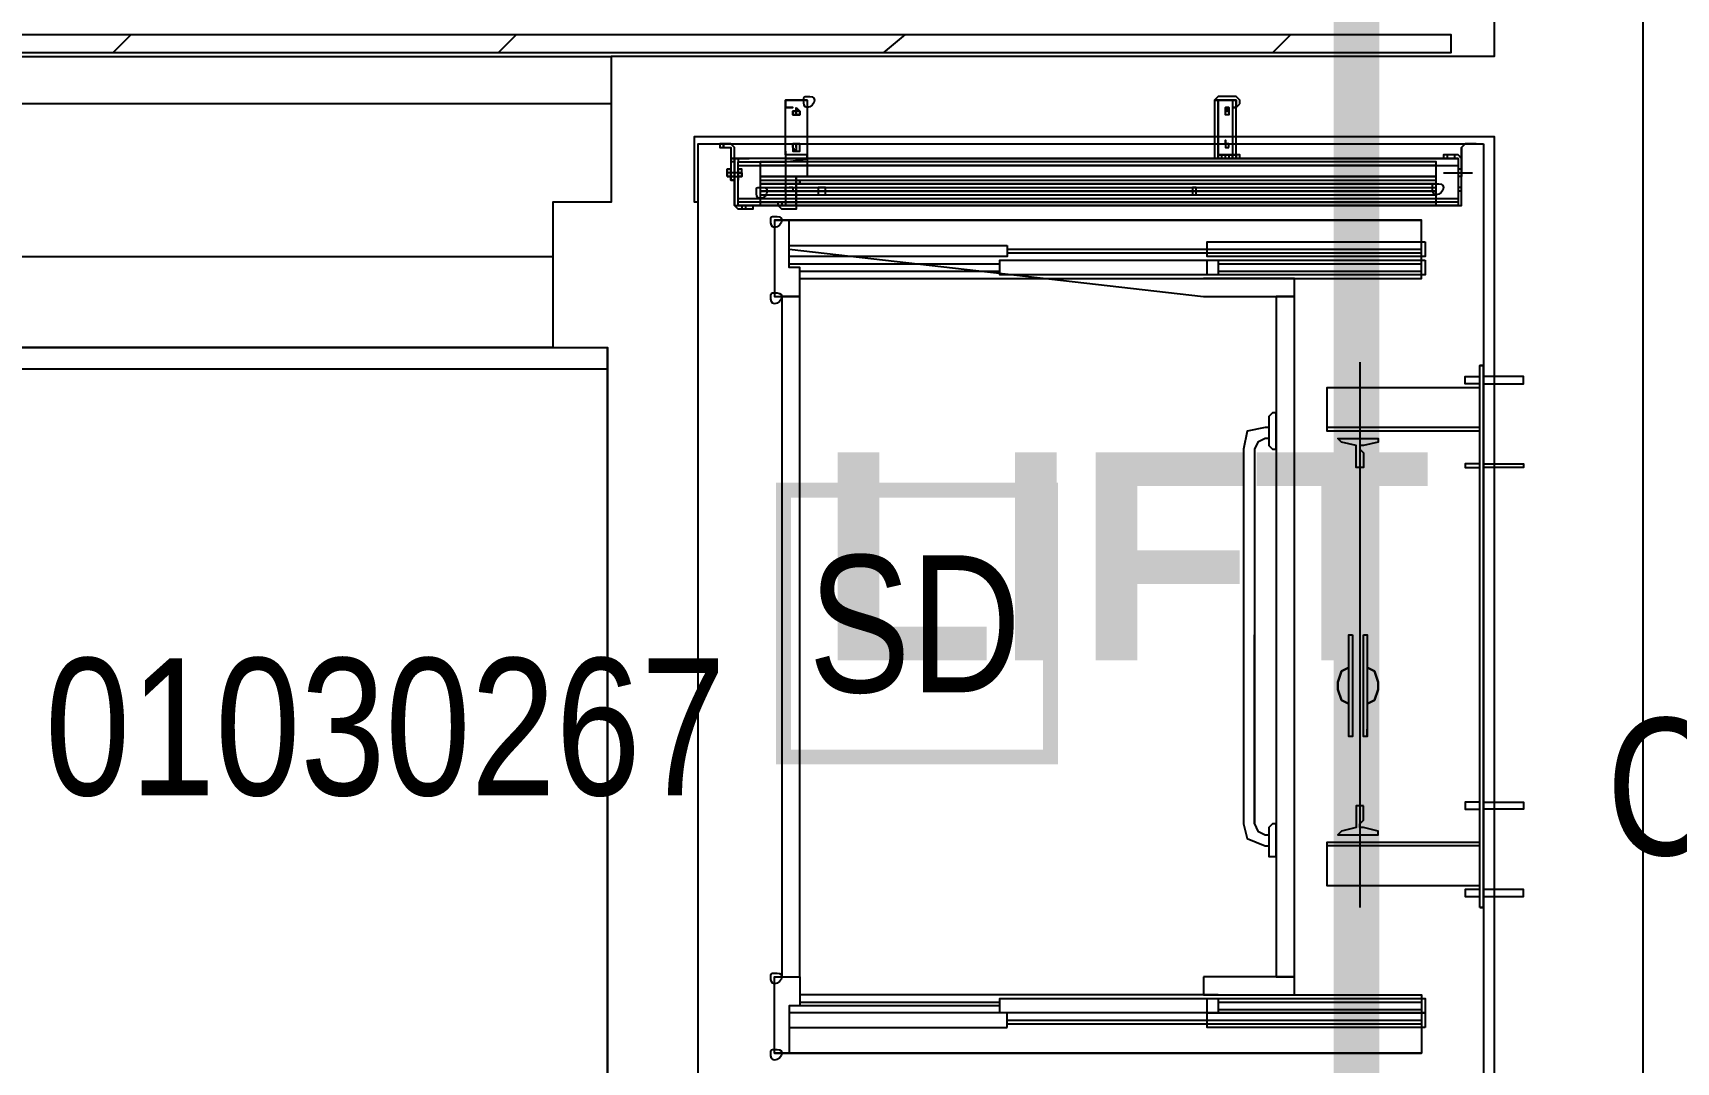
# Model space of a CAD drawing. Header units: inches. Extents: x 8199 to 15931, y 7617 to 15423.
# Drawn here: x 9783.5 to 9927.5, y 9041.7 to 9131.8 of the extents above; entities that cross this region are included whole.
import ezdxf
from ezdxf.enums import TextEntityAlignment as Align

# ---------------------------------------------------------------- set-up
doc = ezdxf.new("R2010")
doc.units = ezdxf.units.IN
doc.header["$LTSCALE"] = 0.25
doc.header["$MEASUREMENT"] = 0
for name, color, linetype in [('BACKGROUND', 8, 'Continuous'), ('SMOKE DETECTOR', 1, 'Continuous'), ('SPEAKER STROBE', 1, 'Continuous')]:
    doc.layers.add(name, color=color, linetype=linetype)
doc.styles.add('Arial', font='arial.ttf', dxfattribs={"width": 0.8})
doc.styles.add('PDF Arial Bold', font='arialbd.ttf')

# ---------------------------------------------------------------- blocks, each defined once
blk = doc.blocks.new('GC-S7VM')
at = {"layer": 'SPEAKER STROBE', "const_width": 1.46}
blk.add_lwpolyline([(13.83, 0.21), (7.08, 11.9), (-6.42, 11.9), (-13.17, 0.21), (-6.42, -11.49), (7.08, -11.49)], close=True, dxfattribs=at)
at = {"layer": 'SPEAKER STROBE', "style": 'Arial', "width": 0.8}
blk.add_text('SV', height=12, dxfattribs=at).set_placement((0, 0), align=Align.MIDDLE)
for tag, p in [('C', (-12.95, 11.52)), ('CANDELA', (-12.62, -8.82)), ('1/2W', (-12.62, -29.16))]:
    blk.add_attdef(tag, text='', height=12, dxfattribs=at).set_placement(p, align=Align.MIDDLE_RIGHT)
for tag, p in [('Speaker_Circuit', (16.8, 11.52)), ('Visual_Circuit', (16.8, -8.82))]:
    blk.add_attdef(tag, text='', height=12, dxfattribs=at).set_placement(p, align=Align.MIDDLE_LEFT)
blk = doc.blocks.new('SIGA-PD')
at = {"layer": 'SMOKE DETECTOR', "const_width": 1.3}
blk.add_lwpolyline([(-11.5, -11.68), (-11.5, 11.7), (11.89, 11.7), (11.89, -11.68)], close=True, dxfattribs=at)
at = {"layer": 'SMOKE DETECTOR', "style": 'Arial', "width": 0.8}
blk.add_text('SD', height=12, dxfattribs=at).set_placement((0, 0), align=Align.MIDDLE)
for tag, p in [('ADDRESS', (20.64, 8.96)), ('ZONE', (20.64, -8.58))]:
    blk.add_attdef(tag, text='', height=12, dxfattribs=at).set_placement(p, align=Align.MIDDLE_LEFT)
blk.add_attdef('SUBSCRIPT', text='', height=12, dxfattribs=at).set_placement((-16.56, -9.02), align=Align.MIDDLE_RIGHT)

msp = doc.modelspace()

# ---------------------------------------------------------------- linework, layer by layer
at = {"lineweight": 0, "const_width": 4}
msp.add_lwpolyline([(9899.51, 9138.15), (9899.51, 8985.43)], dxfattribs=at)
at = {"layer": 'BACKGROUND'}
for points in [[(9911.59, 9146.63), (9911.59, 9129.74), (9841.5, 9129.74), (9834.18, 9129.74), (9834.18, 9117), (9829.08, 9117), (9829.08, 9104.26), (9833.86, 9104.26), (9833.86, 8993.39), (9833.86, 9104.26)], [(9900.76, 8976.51), (9900.76, 8993.39), (9891.84, 8993.39), (9891.84, 8976.51), (9845.96, 8976.51), (9845.96, 8993.39), (9841.82, 8993.39), (9841.82, 9104.26), (9841.82, 9117), (9841.5, 9117), (9841.5, 9122.74), (9911.59, 9122.74), (9911.59, 9033.53), (9924.65, 9033.53), (9924.65, 9146.63)], [(9662.78, 9131.66), (9675.52, 9131.66), (9675.52, 9130.06), (9675.52, 9131.66), (9907.77, 9131.66), (9907.77, 9130.06), (9675.52, 9130.06), (9675.52, 9117), (9675.52, 9104.26), (9638.25, 9104.26)], [(9790.53, 9130.06), (9792.12, 9131.66)], [(9824.3, 9130.06), (9825.89, 9131.66)], [(9858.07, 9130.06), (9859.98, 9131.66)], [(9892.16, 9130.06), (9893.75, 9131.66)], [(9888.33, 9125.92), (9887.06, 9125.92), (9887.38, 9125.92), (9888.65, 9125.92), (9888.65, 9120.82), (9887.38, 9120.82), (9887.06, 9120.82), (9851.7, 9120.82), (9851.38, 9120.82), (9849.47, 9120.82), (9845.33, 9120.82), (9846.28, 9120.82), (9845.33, 9120.82)], [(9849.47, 9125.92), (9849.47, 9125.92)], [(9849.47, 9125.92), (9849.47, 9125.92)], [(9849.47, 9121.46), (9849.47, 9125.28), (9850.1, 9125.28), (9849.47, 9125.28), (9849.47, 9125.92), (9849.47, 9125.28), (9849.47, 9125.92), (9850.1, 9125.92), (9851.38, 9125.92), (9851.38, 9119.23), (9851.7, 9119.23)], [(9849.47, 9125.28), (9849.47, 9125.28)], [(9849.47, 9125.28), (9849.47, 9125.28)], [(9849.47, 9125.28), (9849.47, 9125.28)], [(9850.1, 9125.28), (9850.1, 9125.28)], [(9850.1, 9124.97), (9850.1, 9124.97)], [(9851.38, 9125.92), (9851.38, 9119.23), (9850.42, 9119.23)], [(9850.42, 9125.28), (9850.42, 9124.97)], [(9850.42, 9124.97), (9850.42, 9124.65)], [(9850.74, 9124.97), (9850.74, 9124.97)], [(9850.74, 9124.97), (9850.74, 9124.97)], [(9851.38, 9125.92), (9851.38, 9125.92)], [(9851.38, 9125.92), (9851.38, 9125.92)], [(9851.38, 9125.92), (9851.38, 9125.92)], [(9851.38, 9125.92), (9851.38, 9125.92)], [(9851.38, 9125.92), (9851.38, 9125.92)], [(9887.38, 9125.92), (9887.38, 9125.92)], [(9888.02, 9124.97), (9888.02, 9125.28), (9888.02, 9124.97), (9888.33, 9124.97), (9888.33, 9125.28), (9888.33, 9124.65), (9888.02, 9124.65), (9888.02, 9125.28)], [(9888.33, 9125.92), (9888.33, 9125.92)], [(9888.33, 9125.92), (9888.33, 9125.92)], [(9888.65, 9125.28), (9888.65, 9125.28)], [(9888.97, 9125.92), (9888.97, 9125.92)], [(9888.97, 9125.28), (9888.97, 9125.28)], [(9850.42, 9124.65), (9850.42, 9124.65)], [(9850.74, 9124.65), (9850.74, 9124.65)], [(9845.01, 9120.82), (9844.69, 9120.82), (9845.01, 9120.82), (9845.01, 9116.68), (9845.01, 9120.82), (9845.33, 9120.82), (9845.01, 9120.82), (9845.01, 9121.78), (9844.69, 9122.1), (9843.73, 9122.1), (9843.73, 9121.78), (9844.69, 9121.78), (9844.69, 9118.91), (9845.01, 9118.91), (9844.69, 9118.91)], [(9844.05, 9122.1), (9844.05, 9121.78)], [(9844.05, 9122.1), (9844.05, 9122.1)], [(9844.05, 9122.1), (9844.05, 9121.78)], [(9850.42, 9121.46), (9850.74, 9121.46), (9850.74, 9121.78), (9850.74, 9122.1), (9850.42, 9122.1)], [(9850.42, 9122.1), (9850.42, 9122.1)], [(9850.74, 9122.1), (9850.74, 9122.1)], [(9888.02, 9122.1), (9888.02, 9122.1)], [(9888.33, 9122.1), (9888.33, 9122.1)], [(9908.72, 9122.1), (9908.72, 9122.1)], [(9909.36, 9122.1), (9909.36, 9122.1)], [(9909.36, 9122.1), (9909.36, 9122.1)], [(9909.36, 9122.1), (9909.36, 9122.1)], [(9909.68, 9122.1), (9909.68, 9122.1)], [(9909.68, 9122.1), (9909.68, 9122.1)], [(9910, 9122.1), (9910, 9122.1)], [(9843.73, 9121.78), (9843.73, 9121.78)], [(9844.69, 9121.78), (9844.69, 9121.78)], [(9845.01, 9120.51), (9844.69, 9120.51)], [(9846.6, 9116.68), (9846.6, 9116.36), (9845.33, 9116.36), (9845.01, 9116.68), (9845.33, 9116.68), (9908.41, 9116.68), (9908.72, 9116.68), (9908.72, 9120.82), (9908.41, 9121.14), (9907.13, 9121.14), (9907.13, 9120.82), (9908.41, 9120.82), (9845.33, 9120.82), (9845.33, 9120.51)], [(9849.47, 9121.14), (9849.47, 9120.82), (9851.38, 9120.82), (9851.38, 9121.14), (9849.47, 9121.14), (9849.47, 9121.46), (9849.47, 9116.68), (9850.42, 9116.68), (9850.42, 9116.36), (9849.15, 9116.36), (9848.83, 9116.68), (9846.6, 9116.68), (9845.33, 9116.68), (9845.33, 9117), (9845.33, 9119.23), (9845.33, 9119.55), (9845.33, 9120.51), (9849.47, 9120.51), (9851.7, 9120.82), (9908.41, 9120.82), (9908.41, 9116.68), (9907.13, 9116.68), (9850.42, 9116.68), (9849.47, 9116.68), (9849.15, 9116.68), (9848.83, 9116.68), (9848.83, 9117), (9849.15, 9117), (9849.15, 9116.68), (9850.42, 9116.68), (9850.42, 9118.91), (9850.42, 9116.68), (9850.42, 9119.23), (9851.38, 9119.23), (9850.42, 9119.23), (9850.42, 9118.91), (9850.42, 9119.23), (9851.38, 9119.23)], [(9845.64, 9120.82), (9845.64, 9120.82)], [(9845.64, 9120.82), (9845.64, 9120.82)], [(9845.96, 9120.82), (9845.96, 9120.82)], [(9845.96, 9120.82), (9845.96, 9120.82)], [(9846.28, 9120.82), (9846.28, 9120.82)], [(9849.47, 9120.82), (9849.47, 9120.82)], [(9850.1, 9121.78), (9850.1, 9121.78)], [(9850.1, 9120.82), (9850.1, 9120.82)], [(9850.1, 9120.82), (9850.1, 9120.82)], [(9850.1, 9120.82), (9850.1, 9120.82)], [(9850.42, 9121.78), (9850.42, 9121.78)], [(9850.42, 9121.46), (9850.42, 9121.46)], [(9850.74, 9121.78), (9850.74, 9121.78)], [(9850.74, 9120.82), (9850.74, 9120.82)], [(9850.74, 9120.82), (9850.74, 9120.82)], [(9851.06, 9120.82), (9851.06, 9120.82)], [(9888.33, 9121.14), (9888.33, 9120.82), (9887.06, 9120.82)], [(9887.06, 9120.82), (9887.06, 9120.82)], [(9887.06, 9120.82), (9887.06, 9120.82)], [(9887.38, 9120.82), (9887.38, 9120.82)], [(9887.38, 9120.82), (9887.38, 9120.82)], [(9887.38, 9120.82), (9887.38, 9120.82)], [(9887.38, 9120.82), (9887.38, 9120.82)], [(9887.7, 9120.82), (9887.7, 9121.14)], [(9888.02, 9120.82), (9888.02, 9121.14)], [(9888.02, 9120.82), (9888.02, 9120.82)], [(9888.33, 9120.82), (9888.33, 9120.82)], [(9888.33, 9120.82), (9888.33, 9120.82)], [(9888.33, 9120.82), (9888.33, 9120.82)], [(9888.65, 9120.82), (9888.65, 9121.14)], [(9888.97, 9120.82), (9888.97, 9120.82)], [(9888.97, 9120.82), (9889.29, 9120.82), (9908.41, 9120.82), (9908.41, 9117), (9908.41, 9116.68), (9907.13, 9116.68)], [(9888.97, 9120.82), (9888.97, 9120.82)], [(9903.63, 9120.82), (9903.63, 9120.82)], [(9904.9, 9120.82), (9904.9, 9120.82)], [(9907.45, 9121.14), (9907.45, 9120.82)], [(9907.45, 9120.82), (9907.45, 9120.82)], [(9908.09, 9121.14), (9908.09, 9120.82)], [(9908.09, 9120.82), (9908.09, 9120.82)], [(9908.72, 9120.82), (9908.72, 9121.78), (9908.72, 9119.23), (9908.41, 9119.23)], [(9908.41, 9120.82), (9908.41, 9120.82)], [(9908.41, 9120.82), (9908.41, 9120.82)], [(9908.72, 9119.55), (9908.72, 9120.82)], [(9908.72, 9120.82), (9908.72, 9120.82)], [(9908.72, 9120.51), (9908.72, 9120.51)], [(9844.69, 9119.87), (9844.37, 9119.87)], [(9844.37, 9119.55), (9844.37, 9119.55)], [(9844.37, 9119.55), (9844.37, 9119.55)], [(9844.37, 9119.55), (9844.37, 9119.55)], [(9844.37, 9119.55), (9844.37, 9119.55)], [(9844.37, 9119.55), (9844.37, 9119.23)], [(9844.37, 9119.23), (9844.37, 9119.55)], [(9844.69, 9119.55), (9844.37, 9119.55)], [(9844.37, 9119.23), (9844.37, 9119.23)], [(9844.37, 9119.23), (9844.37, 9119.23)], [(9844.37, 9119.23), (9844.37, 9119.23)], [(9844.37, 9119.23), (9844.37, 9119.23)], [(9844.37, 9119.23), (9844.69, 9119.23)], [(9844.69, 9119.23), (9844.37, 9119.23)], [(9844.69, 9119.55), (9844.69, 9119.87)], [(9844.69, 9119.87), (9844.69, 9119.87)], [(9844.69, 9119.55), (9844.69, 9119.55)], [(9844.69, 9119.55), (9844.69, 9119.55)], [(9844.69, 9119.55), (9844.69, 9119.55)], [(9844.69, 9119.55), (9844.69, 9119.55)], [(9845.01, 9119.55), (9844.69, 9119.55)], [(9844.69, 9119.23), (9844.69, 9119.55)], [(9844.69, 9119.55), (9844.69, 9119.55)], [(9844.69, 9119.55), (9844.69, 9119.55)], [(9844.69, 9119.55), (9844.69, 9119.55)], [(9844.69, 9119.55), (9844.69, 9119.55)], [(9844.69, 9119.55), (9844.69, 9119.23)], [(9844.69, 9119.23), (9844.69, 9119.55)], [(9844.69, 9119.55), (9844.69, 9119.55)], [(9844.69, 9119.55), (9844.69, 9119.55)], [(9844.69, 9119.23), (9844.69, 9119.55)], [(9844.69, 9119.55), (9844.69, 9119.55)], [(9844.69, 9119.55), (9844.69, 9119.55)], [(9844.69, 9119.55), (9844.69, 9119.55)], [(9844.69, 9119.55), (9844.69, 9119.23)], [(9844.69, 9119.23), (9844.69, 9119.55)], [(9844.69, 9119.55), (9844.69, 9119.55)], [(9844.69, 9119.55), (9844.69, 9119.55)], [(9844.69, 9119.23), (9844.69, 9119.55)], [(9844.69, 9119.55), (9844.69, 9119.55)], [(9844.69, 9119.55), (9844.69, 9119.55)], [(9844.69, 9119.55), (9844.69, 9119.23)], [(9844.69, 9119.55), (9844.69, 9119.55)], [(9844.69, 9119.55), (9844.69, 9119.55)], [(9844.69, 9119.55), (9844.69, 9119.55)], [(9844.69, 9119.23), (9844.69, 9119.23)], [(9844.69, 9119.23), (9844.69, 9119.23)], [(9844.69, 9119.23), (9844.69, 9119.23)], [(9844.69, 9119.23), (9845.01, 9119.23)], [(9844.69, 9119.23), (9844.69, 9119.23)], [(9844.69, 9119.23), (9844.69, 9119.23)], [(9844.69, 9119.23), (9844.69, 9119.23)], [(9844.69, 9119.23), (9844.69, 9119.23)], [(9844.69, 9119.23), (9844.69, 9119.23)], [(9844.69, 9119.23), (9844.69, 9119.23)], [(9844.69, 9119.23), (9844.69, 9119.23)], [(9844.69, 9119.23), (9844.69, 9119.23)], [(9844.69, 9119.23), (9845.01, 9119.23)], [(9845.01, 9119.23), (9844.69, 9119.23)], [(9844.69, 9119.23), (9844.69, 9119.23)], [(9845.33, 9119.55), (9845.01, 9119.55), (9845.01, 9119.23), (9845.33, 9119.23), (9845.33, 9119.55), (9845.33, 9119.23), (9845.33, 9119.55), (9845.64, 9119.55)], [(9845.01, 9119.55), (9845.01, 9119.55)], [(9845.01, 9119.55), (9845.01, 9119.55)], [(9845.01, 9119.55), (9845.01, 9119.55)], [(9845.01, 9119.55), (9845.01, 9119.55)], [(9845.01, 9119.55), (9845.01, 9119.55)], [(9845.01, 9119.55), (9845.01, 9119.55)], [(9845.01, 9119.55), (9845.01, 9119.55)], [(9845.01, 9119.55), (9845.01, 9119.55)], [(9845.01, 9119.55), (9845.01, 9119.55)], [(9845.01, 9119.55), (9845.01, 9119.55)], [(9845.01, 9119.55), (9845.01, 9119.55)], [(9845.01, 9119.23), (9845.01, 9119.55)], [(9845.01, 9119.55), (9845.01, 9119.55)], [(9845.01, 9119.55), (9845.01, 9119.55)], [(9845.01, 9119.23), (9845.01, 9119.55)], [(9845.01, 9119.55), (9845.01, 9119.55)], [(9845.01, 9119.55), (9845.01, 9119.55)], [(9845.01, 9119.55), (9845.01, 9119.55)], [(9845.01, 9119.55), (9845.01, 9119.55)], [(9845.01, 9119.55), (9845.01, 9119.23)], [(9845.01, 9119.23), (9845.01, 9119.55)], [(9845.01, 9119.55), (9845.01, 9119.55)], [(9845.01, 9119.55), (9845.01, 9119.55)], [(9845.01, 9119.23), (9845.01, 9119.55)], [(9845.01, 9119.55), (9845.01, 9119.55)], [(9845.01, 9119.23), (9845.01, 9119.55)], [(9845.01, 9119.55), (9845.01, 9119.55)], [(9845.01, 9119.55), (9845.01, 9119.55)], [(9845.01, 9119.23), (9845.01, 9119.55)], [(9845.01, 9119.55), (9845.01, 9119.55)], [(9845.01, 9119.55), (9845.01, 9119.55)], [(9845.01, 9119.23), (9845.01, 9119.55)], [(9845.01, 9119.55), (9845.01, 9119.55)], [(9845.01, 9119.55), (9845.01, 9119.55)], [(9845.01, 9119.23), (9845.01, 9119.55)], [(9845.01, 9119.55), (9845.01, 9119.55)], [(9845.01, 9119.55), (9845.01, 9119.55)], [(9845.01, 9119.55), (9845.01, 9119.55)], [(9845.01, 9119.23), (9845.01, 9119.23)], [(9845.01, 9119.23), (9845.01, 9119.23)], [(9845.01, 9119.23), (9845.01, 9119.23)], [(9845.01, 9119.23), (9845.01, 9119.23)], [(9845.01, 9119.23), (9845.01, 9119.23)], [(9845.01, 9119.23), (9845.01, 9119.23)], [(9845.01, 9119.23), (9845.01, 9119.23)], [(9845.01, 9119.23), (9845.01, 9119.23)], [(9845.01, 9119.23), (9845.01, 9119.23)], [(9845.01, 9119.23), (9845.01, 9119.23)], [(9845.01, 9119.23), (9845.01, 9119.23)], [(9845.01, 9119.23), (9845.01, 9119.23)], [(9845.01, 9119.23), (9845.01, 9119.23)], [(9845.01, 9119.23), (9845.01, 9119.23)], [(9845.01, 9119.23), (9845.01, 9119.23)], [(9845.33, 9120.19), (9908.41, 9120.19)], [(9845.33, 9119.87), (9845.33, 9119.87)], [(9845.64, 9119.23), (9845.33, 9119.23), (9845.64, 9119.23), (9845.64, 9119.55), (9845.64, 9119.23), (9845.64, 9119.55), (9845.64, 9119.23), (9845.64, 9119.55), (9845.64, 9119.23), (9845.64, 9119.55), (9845.64, 9119.23), (9845.64, 9119.55), (9845.33, 9119.55), (9845.33, 9119.23), (9845.33, 9119.55), (9845.33, 9119.23), (9845.33, 9119.55), (9845.33, 9119.23), (9845.33, 9119.55), (9845.33, 9119.23), (9845.33, 9118.91), (9845.33, 9119.23), (9845.33, 9119.55), (9845.33, 9119.23), (9845.33, 9119.55), (9845.33, 9119.23), (9845.33, 9119.55), (9845.33, 9119.23), (9845.33, 9119.55), (9845.33, 9119.23), (9845.64, 9119.23), (9845.33, 9119.23), (9845.33, 9119.55), (9845.64, 9119.55), (9845.64, 9119.87), (9845.33, 9119.87), (9845.33, 9119.55), (9845.33, 9119.87), (9845.33, 9119.55), (9845.33, 9119.87)], [(9845.33, 9119.55), (9845.33, 9119.55)], [(9845.33, 9119.55), (9845.33, 9119.55)], [(9845.33, 9119.55), (9845.33, 9119.55)], [(9845.33, 9119.55), (9845.33, 9119.55)], [(9845.33, 9119.55), (9845.33, 9119.55)], [(9845.33, 9119.55), (9845.33, 9119.55)], [(9845.33, 9119.55), (9845.33, 9119.55)], [(9845.33, 9119.55), (9845.33, 9119.55)], [(9845.33, 9119.55), (9845.33, 9119.55)], [(9845.33, 9119.55), (9845.33, 9119.55)], [(9845.33, 9119.55), (9845.33, 9119.55)], [(9845.33, 9119.55), (9845.33, 9119.55)], [(9845.33, 9119.55), (9845.33, 9119.55)], [(9845.33, 9119.55), (9845.33, 9119.55)], [(9845.33, 9119.55), (9845.33, 9119.55)], [(9845.33, 9119.55), (9845.33, 9119.55)], [(9845.33, 9119.55), (9845.33, 9119.55)], [(9845.33, 9119.55), (9845.33, 9119.55)], [(9845.33, 9119.55), (9845.33, 9119.55)], [(9845.33, 9119.55), (9845.33, 9119.55)], [(9845.33, 9119.55), (9845.33, 9119.55)], [(9845.33, 9119.55), (9845.33, 9119.55)], [(9845.33, 9119.55), (9845.33, 9119.55)], [(9845.33, 9119.55), (9845.33, 9119.55)], [(9845.33, 9119.55), (9845.33, 9119.55)], [(9845.33, 9119.55), (9845.33, 9119.55)], [(9845.33, 9119.55), (9845.33, 9119.55)], [(9845.33, 9119.55), (9845.33, 9119.55)], [(9845.33, 9119.55), (9845.33, 9119.55)], [(9845.33, 9119.55), (9845.33, 9119.55)], [(9845.33, 9119.55), (9845.33, 9119.55)], [(9845.33, 9119.55), (9845.33, 9119.55)], [(9845.33, 9119.55), (9845.33, 9119.55)], [(9845.33, 9119.55), (9845.33, 9119.55)], [(9845.33, 9119.55), (9845.33, 9119.55)], [(9845.33, 9119.55), (9845.33, 9119.55)], [(9845.33, 9119.55), (9845.33, 9119.55)], [(9845.33, 9119.55), (9845.33, 9119.55)], [(9845.33, 9119.55), (9845.33, 9119.55)], [(9845.33, 9119.55), (9845.33, 9119.55)], [(9845.33, 9119.55), (9845.33, 9119.55)], [(9845.33, 9119.23), (9845.33, 9119.23)], [(9845.33, 9119.23), (9845.33, 9119.23)], [(9845.33, 9119.23), (9845.33, 9119.23)], [(9845.33, 9119.23), (9845.33, 9119.23)], [(9845.33, 9119.23), (9845.33, 9119.23)], [(9845.33, 9119.23), (9845.33, 9119.23)], [(9845.33, 9119.23), (9845.33, 9119.23)], [(9845.33, 9119.23), (9845.33, 9119.23)], [(9845.33, 9119.23), (9845.33, 9119.23)], [(9845.33, 9119.23), (9845.33, 9119.23)], [(9845.33, 9119.23), (9845.33, 9119.23)], [(9845.33, 9119.23), (9845.33, 9119.23)], [(9845.33, 9119.23), (9845.33, 9119.23)], [(9845.33, 9119.23), (9845.33, 9119.23)], [(9845.33, 9119.23), (9845.33, 9119.23)], [(9845.33, 9119.23), (9845.33, 9119.23)], [(9845.33, 9119.23), (9845.33, 9119.23)], [(9845.33, 9119.23), (9845.33, 9119.23)], [(9845.33, 9119.23), (9845.33, 9119.23)], [(9845.33, 9119.23), (9845.33, 9119.23)], [(9845.33, 9119.23), (9845.33, 9119.23)], [(9845.33, 9119.23), (9845.33, 9119.23)], [(9845.33, 9119.23), (9845.33, 9119.23)], [(9845.33, 9119.23), (9845.33, 9119.23)], [(9845.64, 9119.55), (9845.64, 9119.55)], [(9845.64, 9119.55), (9845.64, 9119.55)], [(9845.64, 9119.55), (9845.64, 9119.55)], [(9845.64, 9119.55), (9845.64, 9119.55)], [(9845.64, 9119.55), (9845.64, 9119.55)], [(9845.64, 9119.55), (9845.64, 9119.55)], [(9845.64, 9119.55), (9845.64, 9119.55)], [(9845.64, 9119.55), (9845.64, 9119.55)], [(9845.64, 9119.55), (9845.64, 9119.55)], [(9845.64, 9119.55), (9845.64, 9119.55)], [(9845.64, 9119.55), (9845.64, 9119.55)], [(9845.64, 9119.55), (9845.64, 9119.55)], [(9845.64, 9119.55), (9845.64, 9119.55)], [(9845.64, 9119.55), (9845.64, 9119.55)], [(9845.64, 9119.55), (9845.64, 9119.55)], [(9845.64, 9119.55), (9845.64, 9119.55)], [(9845.64, 9119.55), (9845.64, 9119.55)], [(9845.64, 9119.55), (9845.64, 9119.55)], [(9845.64, 9119.55), (9845.64, 9119.55)], [(9845.64, 9119.55), (9845.64, 9119.55)], [(9845.64, 9119.55), (9845.64, 9119.55)], [(9845.64, 9119.55), (9845.64, 9119.55)], [(9845.64, 9119.55), (9845.64, 9119.55)], [(9845.64, 9119.55), (9845.64, 9119.55)], [(9845.64, 9119.23), (9845.64, 9119.23)], [(9845.64, 9119.23), (9845.64, 9119.23)], [(9845.64, 9119.23), (9845.64, 9119.23)], [(9845.64, 9119.23), (9845.64, 9119.23)], [(9845.64, 9119.23), (9845.64, 9119.23)], [(9845.64, 9119.23), (9845.64, 9119.23)], [(9845.64, 9119.23), (9845.64, 9119.23)], [(9845.64, 9119.23), (9845.64, 9119.23)], [(9845.64, 9119.23), (9845.64, 9119.23)], [(9845.64, 9119.23), (9845.64, 9119.23)], [(9845.64, 9119.23), (9845.64, 9119.23)], [(9845.64, 9119.23), (9845.64, 9119.23)], [(9845.64, 9119.23), (9845.64, 9119.23)], [(9845.64, 9119.23), (9845.64, 9119.23)], [(9845.64, 9119.23), (9845.64, 9119.23)], [(9845.64, 9119.23), (9845.64, 9119.23)], [(9850.42, 9118.91), (9850.42, 9119.23)], [(9851.38, 9119.23), (9851.38, 9119.23)], [(9851.38, 9119.23), (9851.38, 9119.23)], [(9851.38, 9119.23), (9851.38, 9119.23)], [(9851.38, 9119.23), (9851.38, 9119.23)], [(9851.38, 9119.23), (9851.38, 9119.23)], [(9851.7, 9119.23), (9851.7, 9119.23)], [(9851.7, 9119.23), (9851.7, 9119.23)], [(9851.7, 9119.23), (9851.7, 9119.23)], [(9907.13, 9119.55), (9909.68, 9119.55)], [(9908.72, 9119.87), (9908.41, 9119.87)], [(9908.72, 9119.55), (9908.72, 9119.55)], [(9908.72, 9119.23), (9908.72, 9119.23)], [(9844.69, 9118.91), (9844.69, 9118.91)], [(9845.01, 9118.28), (9845.01, 9118.28)], [(9845.01, 9117.96), (9845.01, 9117.96)], [(9845.33, 9118.91), (9845.33, 9118.91)], [(9847.24, 9118.91), (9906.49, 9118.91)], [(9847.24, 9118.28), (9906.49, 9118.28)], [(9847.24, 9117.64), (9906.49, 9117.64)], [(9849.47, 9118.28), (9849.47, 9118.28)], [(9849.47, 9117.96), (9849.47, 9117.96)], [(9849.79, 9118.28), (9849.79, 9118.28)], [(9850.1, 9118.28), (9850.1, 9118.28)], [(9850.1, 9118.28), (9850.1, 9118.28)], [(9850.1, 9117.96), (9850.1, 9117.96)], [(9850.1, 9117.96), (9850.1, 9117.96)], [(9850.42, 9118.91), (9850.42, 9118.91)], [(9850.42, 9118.91), (9850.42, 9118.91)], [(9850.74, 9118.59), (9850.42, 9118.59), (9850.42, 9118.91), (9850.74, 9118.91)], [(9850.42, 9118.91), (9850.42, 9118.91)], [(9850.42, 9118.59), (9850.42, 9118.91)], [(9850.42, 9118.91), (9850.42, 9118.91)], [(9850.42, 9118.59), (9850.42, 9118.59)], [(9850.42, 9118.59), (9850.42, 9118.59)], [(9850.74, 9118.91), (9850.74, 9118.91)], [(9850.74, 9118.91), (9850.74, 9118.91)], [(9850.74, 9118.91), (9850.74, 9118.91)], [(9850.74, 9118.59), (9850.74, 9118.59)], [(9908.72, 9118.28), (9908.41, 9118.28)], [(9908.72, 9117.96), (9908.41, 9117.96)], [(9845.33, 9117.32), (9908.41, 9117.32)], [(9908.41, 9117), (9850.42, 9117), (9849.47, 9117), (9849.15, 9117), (9848.83, 9117), (9845.33, 9117)], [(9845.64, 9116.68), (9845.64, 9116.68)], [(9845.64, 9116.68), (9845.64, 9116.36)], [(9845.96, 9116.68), (9845.96, 9116.68)], [(9845.96, 9116.68), (9845.96, 9116.36)], [(9847.24, 9117), (9906.49, 9117)], [(9849.15, 9116.68), (9849.15, 9116.68)], [(9850.42, 9116.68), (9850.42, 9116.68)], [(9852.97, 9116.68), (9852.97, 9116.68)], [(9852.97, 9116.68), (9852.97, 9116.68)], [(9884.83, 9116.68), (9884.83, 9116.68)], [(9885.15, 9116.68), (9885.15, 9116.68)], [(9885.47, 9116.68), (9885.47, 9116.68)], [(9885.79, 9116.68), (9885.79, 9116.68)], [(9907.13, 9116.68), (9907.13, 9116.68)], [(9907.45, 9116.68), (9907.45, 9116.68)], [(9907.45, 9116.68), (9907.45, 9116.68)], [(9908.09, 9116.68), (9908.09, 9116.68)], [(9908.09, 9116.68), (9908.09, 9116.68)], [(9908.41, 9116.68), (9908.41, 9116.68)], [(9850.74, 9110.31), (9886.42, 9110.31), (9905.22, 9110.31), (9905.22, 9115.41), (9848.51, 9115.41), (9905.22, 9115.41)], [(9711.84, 9102.35), (9711.84, 9051.69), (9711.84, 9104.26), (9829.08, 9104.26), (9682.21, 9104.26), (9682.21, 9112.22), (9829.08, 9112.22), (9829.08, 9104.26)], [(9868.9, 9112.86), (9905.22, 9112.86)], [(9868.9, 9112.54), (9905.22, 9112.54)], [(9849.79, 9111.59), (9868.26, 9111.59)], [(9850.74, 9110.95), (9868.26, 9110.95)], [(9886.1, 9108.72), (9894.07, 9108.72), (9894.07, 9110.31), (9886.1, 9110.31)], [(9886.42, 9110.31), (9887.38, 9110.31)], [(9887.38, 9111.59), (9905.22, 9111.59)], [(9887.38, 9110.95), (9905.22, 9110.95)], [(9833.86, 8993.39), (9833.86, 9102.35), (9781.61, 9102.35), (9781.61, 9051.69)], [(9899.8, 9102.98), (9899.8, 9055.2)], [(9910.32, 9101.07), (9909.04, 9101.07), (9909.04, 9101.71), (9910.32, 9101.71)], [(9910.32, 9055.2), (9910.32, 9102.67)], [(9910.64, 9055.2), (9910.64, 9102.67)], [(9910.64, 9101.07), (9914.14, 9101.07), (9914.14, 9101.71), (9910.64, 9101.71)], [(9910.32, 9096.93), (9896.94, 9096.93), (9896.94, 9100.75), (9910.32, 9100.75)], [(9891.84, 9097.25), (9891.52, 9097.25), (9889.93, 9096.93), (9889.61, 9095.34), (9889.61, 9062.52), (9889.93, 9061.25), (9891.52, 9060.61), (9891.84, 9060.61)], [(9891.84, 9096.29), (9891.52, 9096.29), (9890.88, 9095.97), (9890.56, 9095.34), (9890.56, 9062.52), (9890.56, 9079.09)], [(9910.32, 9097.25), (9896.94, 9097.25)], [(9897.89, 9096.29), (9897.89, 9096.29)], [(9901.4, 9096.29), (9901.4, 9096.29)], [(9899.48, 9095.66), (9899.48, 9095.66)], [(9899.48, 9095.02), (9899.48, 9095.02)], [(9900.12, 9095.02), (9900.12, 9095.02)], [(9910.32, 9094.06), (9909.04, 9094.06), (9909.04, 9093.74), (9910.32, 9093.74)], [(9910.64, 9094.06), (9914.14, 9094.06), (9914.14, 9093.74), (9910.64, 9093.74)], [(9898.85, 9070.17), (9898.85, 9070.81)], [(9900.44, 9070.17), (9900.44, 9070.81)], [(9910.32, 9064.43), (9909.04, 9064.43), (9909.04, 9063.8), (9910.32, 9063.8)], [(9910.64, 9064.43), (9914.14, 9064.43), (9914.14, 9063.8), (9910.64, 9063.8)], [(9899.48, 9062.84), (9899.48, 9062.84)], [(9900.12, 9062.84), (9900.12, 9062.84)], [(9890.56, 9062.52), (9890.88, 9061.89), (9891.52, 9061.57), (9891.84, 9061.57)], [(9897.89, 9061.57), (9897.89, 9061.57)], [(9899.48, 9062.2), (9899.48, 9062.2)], [(9901.4, 9061.57), (9901.4, 9061.57)], [(9910.32, 9057.11), (9896.94, 9057.11), (9896.94, 9060.93), (9910.32, 9060.93)], [(9910.32, 9060.61), (9896.94, 9060.61)], [(9910.32, 9056.79), (9909.04, 9056.79), (9909.04, 9056.15), (9910.32, 9056.15)], [(9910.64, 9056.15), (9914.14, 9056.15), (9914.14, 9056.79), (9910.64, 9056.79)], [(9868.26, 9046.59), (9849.79, 9046.59), (9849.79, 9042.45), (9848.51, 9042.45), (9848.51, 9043.09), (9848.51, 9048.51), (9848.51, 9049.14), (9850.74, 9049.14), (9850.74, 9046.59), (9849.79, 9046.59)], [(9886.42, 9047.55), (9905.22, 9047.55), (9905.22, 9042.45), (9848.51, 9042.45), (9905.22, 9042.45)], [(9887.38, 9047.55), (9886.42, 9047.55), (9850.74, 9047.55)], [(9850.74, 9046.91), (9868.26, 9046.91)], [(9887.38, 9046.91), (9905.22, 9046.91)], [(9887.38, 9046.28), (9905.22, 9046.28)], [(9849.79, 9045.32), (9849.79, 9045.32)], [(9849.79, 9045), (9849.79, 9045)], [(9868.9, 9045.32), (9905.22, 9045.32)], [(9868.9, 9045), (9905.22, 9045)]]:
    msp.add_lwpolyline(points, dxfattribs=at)
for points in [[(9675.52, 9129.74), (9834.18, 9129.74), (9834.18, 9125.6), (9675.52, 9125.6)], [(9889.29, 9125.6), (9889.29, 9125.92), (9888.97, 9126.24), (9887.38, 9126.24), (9887.06, 9125.92), (9887.38, 9125.92), (9888.97, 9125.92), (9888.97, 9125.6), (9888.97, 9125.28)], [(9851.38, 9125.92), (9849.47, 9125.92)], [(9850.42, 9125.28), (9850.74, 9124.97), (9850.74, 9124.65), (9850.42, 9124.65), (9850.1, 9124.65), (9850.1, 9124.97), (9850.42, 9124.97), (9850.42, 9124.65), (9850.42, 9124.97), (9850.42, 9124.65), (9850.42, 9124.97)], [(9850.1, 9124.97), (9850.1, 9124.65), (9850.74, 9124.65), (9850.74, 9124.97)], [(9887.06, 9125.92), (9887.06, 9120.82), (9887.38, 9120.82), (9887.38, 9125.92)], [(9888.97, 9125.28), (9888.97, 9125.92), (9888.65, 9125.92), (9887.38, 9125.92), (9887.38, 9121.14), (9887.38, 9120.82), (9888.97, 9120.82), (9887.38, 9120.82), (9888.65, 9120.82), (9888.97, 9120.82), (9889.29, 9120.82), (9889.29, 9121.14), (9888.97, 9121.14), (9888.65, 9121.14), (9887.38, 9121.14), (9888.97, 9121.14), (9888.97, 9120.82), (9888.97, 9121.14)], [(9888.02, 9125.28), (9888.02, 9124.97), (9888.33, 9125.28)], [(9888.97, 9125.28), (9888.65, 9125.28)], [(9910.64, 9122.1), (9910.64, 9035.76), (9841.82, 9035.76), (9841.82, 9122.1)], [(9844.05, 9122.1), (9844.05, 9121.78)], [(9844.05, 9122.1), (9844.05, 9121.78)], [(9850.1, 9121.78), (9850.1, 9122.1), (9850.1, 9121.46), (9850.74, 9121.46), (9850.74, 9122.1), (9850.1, 9122.1), (9850.42, 9122.1), (9850.42, 9121.78), (9850.42, 9122.1), (9850.42, 9121.78), (9850.42, 9122.1), (9850.42, 9121.46)], [(9888.33, 9121.78), (9888.33, 9122.1), (9888.02, 9122.1), (9888.02, 9122.42), (9888.02, 9122.1), (9888.02, 9121.78)], [(9888.02, 9122.1), (9888.33, 9122.1)], [(9908.72, 9121.78), (9909.04, 9122.1)], [(9909.04, 9122.1), (9910, 9122.1)], [(9847.24, 9116.68), (9906.49, 9116.68), (9906.49, 9120.51), (9847.24, 9120.51)], [(9844.37, 9119.55), (9844.37, 9119.87)], [(9844.69, 9119.55), (9844.69, 9119.87)], [(9844.69, 9119.55), (9844.69, 9119.23)], [(9844.69, 9119.55), (9844.69, 9119.23), (9844.69, 9118.91), (9844.69, 9119.23)], [(9845.01, 9119.55), (9845.01, 9119.23)], [(9845.01, 9119.55), (9845.01, 9119.23)], [(9906.49, 9120.19), (9847.24, 9120.19)], [(9906.49, 9119.23), (9847.24, 9119.23)], [(9906.49, 9118.59), (9847.24, 9118.59)], [(9906.49, 9117.96), (9847.24, 9117.96)], [(9849.79, 9117.96), (9849.47, 9117.96), (9849.47, 9118.28), (9849.79, 9118.28), (9850.1, 9118.28), (9849.79, 9118.28), (9850.1, 9118.28), (9850.1, 9117.96)], [(9850.74, 9118.91), (9850.74, 9118.59)], [(9852.33, 9118.28), (9852.33, 9117.64), (9852.97, 9117.64), (9852.97, 9118.28)], [(9885.15, 9118.28), (9885.15, 9117.64), (9885.47, 9117.64), (9885.47, 9118.28)], [(9848.51, 9115.41), (9848.51, 9114.77), (9848.51, 9109.36), (9848.51, 9108.72), (9850.74, 9108.72), (9850.74, 9111.27), (9849.79, 9111.27), (9849.79, 9115.41)], [(9868.9, 9113.18), (9868.9, 9112.22), (9849.79, 9112.22), (9849.79, 9113.18)], [(9905.54, 9113.5), (9905.54, 9112.22), (9886.42, 9112.22), (9886.42, 9113.5)], [(9887.38, 9111.9), (9887.38, 9110.63), (9868.26, 9110.63), (9868.26, 9111.9)], [(9905.54, 9111.9), (9905.54, 9110.63), (9886.42, 9110.63), (9886.42, 9111.9)], [(9849.15, 9108.72), (9849.15, 9049.14), (9850.74, 9049.14), (9850.74, 9108.72)], [(9892.48, 9108.72), (9892.48, 9049.14), (9894.07, 9049.14), (9894.07, 9108.72)], [(9910.64, 9102.67), (9910.32, 9102.67)], [(9892.16, 9095.34), (9892.48, 9095.34), (9892.48, 9098.52), (9892.16, 9098.52), (9891.84, 9098.2), (9891.84, 9095.66)], [(9900.12, 9095.02), (9900.12, 9093.74), (9899.48, 9093.74), (9899.48, 9095.02), (9899.48, 9095.34), (9899.48, 9095.66), (9898.21, 9095.97), (9897.89, 9096.29), (9901.4, 9096.29), (9901.4, 9095.97), (9900.12, 9095.66), (9899.8, 9095.66), (9899.8, 9095.34)], [(9899.17, 9079.09), (9899.17, 9074.63), (9899.17, 9070.17), (9898.85, 9070.17), (9898.85, 9074.63), (9898.85, 9079.09)], [(9900.12, 9079.09), (9900.44, 9079.09), (9900.44, 9074.63), (9900.44, 9070.17), (9900.12, 9070.17), (9900.12, 9074.63)], [(9898.85, 9076.22), (9898.21, 9075.9), (9897.89, 9074.95), (9897.89, 9074.31), (9898.21, 9073.36), (9898.85, 9073.04), (9898.21, 9073.36), (9897.89, 9074.31), (9897.89, 9074.95), (9898.21, 9075.9)], [(9900.44, 9073.04), (9901.08, 9073.36), (9901.4, 9074.31), (9901.4, 9074.95), (9901.08, 9075.9), (9900.44, 9076.22), (9901.08, 9075.9), (9901.4, 9074.95), (9901.4, 9074.31), (9901.08, 9073.36)], [(9900.12, 9064.12), (9899.48, 9064.12), (9899.48, 9062.84), (9899.48, 9062.52), (9899.48, 9062.2), (9898.21, 9061.89), (9897.89, 9061.57), (9901.4, 9061.57), (9901.4, 9061.89), (9900.12, 9062.2), (9899.8, 9062.2), (9899.8, 9062.52), (9900.12, 9062.84)], [(9892.48, 9059.66), (9892.48, 9062.52), (9892.16, 9062.52), (9891.84, 9062.2), (9891.84, 9059.66), (9892.16, 9059.66)], [(9910.32, 9055.2), (9910.64, 9055.2)], [(9886.1, 9049.14), (9886.1, 9047.55), (9894.07, 9047.55), (9894.07, 9049.14)], [(9887.38, 9045.96), (9868.26, 9045.96), (9868.26, 9047.23), (9887.38, 9047.23)], [(9905.54, 9045.96), (9886.42, 9045.96), (9886.42, 9047.23), (9905.54, 9047.23)], [(9868.9, 9044.68), (9868.9, 9045.96), (9849.79, 9045.96), (9849.79, 9044.68)], [(9905.54, 9044.68), (9886.42, 9044.68), (9886.42, 9045.96), (9905.54, 9045.96)]]:
    msp.add_lwpolyline(points, close=True, dxfattribs=at)
at = {"layer": 'BACKGROUND', "ltscale": 0.008333}
msp.add_lwpolyline([(9849.79, 9112.86), (9886.1, 9108.72)], dxfattribs=at)
at = {"layer": 'BACKGROUND'}
for points in [[(9851.06, 9125.92), (9851.06, 9126.24), (9851.06, 9126.24), (9851.38, 9126.24)], [(9851.06, 9125.92), (9851.06, 9126.24), (9851.06, 9126.24), (9851.38, 9126.24)], [(9851.38, 9126.24), (9851.7, 9126.24), (9852.02, 9126.24), (9852.02, 9125.92)], [(9851.38, 9126.24), (9851.7, 9126.24), (9852.02, 9126.24), (9852.02, 9125.92)], [(9851.38, 9125.28), (9851.06, 9125.28), (9851.06, 9125.6), (9851.06, 9125.92)], [(9851.38, 9125.28), (9851.06, 9125.28), (9851.06, 9125.6), (9851.06, 9125.92)], [(9852.02, 9125.92), (9852.02, 9125.6), (9851.7, 9125.28), (9851.38, 9125.28)], [(9852.02, 9125.92), (9852.02, 9125.6), (9851.7, 9125.28), (9851.38, 9125.28)], [(9846.92, 9117.96), (9846.92, 9118.28), (9846.92, 9118.28), (9847.24, 9118.28)], [(9846.92, 9117.96), (9846.92, 9118.28), (9846.92, 9118.28), (9847.24, 9118.28)], [(9847.24, 9117.32), (9846.92, 9117.32), (9846.92, 9117.64), (9846.92, 9117.96)], [(9847.24, 9117.32), (9846.92, 9117.32), (9846.92, 9117.64), (9846.92, 9117.96)], [(9847.24, 9118.28), (9847.56, 9118.28), (9847.87, 9118.28), (9847.87, 9117.96)], [(9847.24, 9118.28), (9847.56, 9118.28), (9847.87, 9118.28), (9847.87, 9117.96)], [(9847.87, 9117.96), (9847.87, 9117.64), (9847.56, 9117.32), (9847.24, 9117.32)], [(9847.87, 9117.96), (9847.87, 9117.64), (9847.56, 9117.32), (9847.24, 9117.32)], [(9906.18, 9118.28), (9906.18, 9118.59), (9906.18, 9118.59), (9906.49, 9118.59)], [(9906.18, 9118.28), (9906.18, 9118.59), (9906.18, 9118.59), (9906.49, 9118.59)], [(9906.49, 9117.64), (9906.18, 9117.64), (9906.18, 9117.96), (9906.18, 9118.28)], [(9906.49, 9117.64), (9906.18, 9117.64), (9906.18, 9117.96), (9906.18, 9118.28)], [(9906.49, 9118.59), (9906.81, 9118.59), (9907.13, 9118.59), (9907.13, 9118.28)], [(9906.49, 9118.59), (9906.81, 9118.59), (9907.13, 9118.59), (9907.13, 9118.28)], [(9907.13, 9118.28), (9907.13, 9117.96), (9906.81, 9117.64), (9906.49, 9117.64)], [(9907.13, 9118.28), (9907.13, 9117.96), (9906.81, 9117.64), (9906.49, 9117.64)], [(9848.19, 9115.41), (9848.19, 9115.73), (9848.19, 9115.73), (9848.51, 9115.73)], [(9848.19, 9115.41), (9848.19, 9115.73), (9848.19, 9115.73), (9848.51, 9115.73)], [(9848.19, 9115.41), (9848.19, 9115.73), (9848.19, 9115.73), (9848.51, 9115.73)], [(9848.19, 9115.41), (9848.19, 9115.73), (9848.19, 9115.73), (9848.51, 9115.73)], [(9848.51, 9114.77), (9848.19, 9114.77), (9848.19, 9115.09), (9848.19, 9115.41)], [(9848.51, 9114.77), (9848.19, 9114.77), (9848.19, 9115.09), (9848.19, 9115.41)], [(9848.51, 9114.77), (9848.19, 9114.77), (9848.19, 9115.09), (9848.19, 9115.41)], [(9848.51, 9114.77), (9848.19, 9114.77), (9848.19, 9115.09), (9848.19, 9115.41)], [(9848.51, 9115.73), (9848.83, 9115.73), (9849.15, 9115.73), (9849.15, 9115.41)], [(9848.51, 9115.73), (9848.83, 9115.73), (9849.15, 9115.73), (9849.15, 9115.41)], [(9848.51, 9115.73), (9848.83, 9115.73), (9849.15, 9115.73), (9849.15, 9115.41)], [(9848.51, 9115.73), (9848.83, 9115.73), (9849.15, 9115.73), (9849.15, 9115.41)], [(9849.15, 9115.41), (9849.15, 9115.09), (9848.83, 9114.77), (9848.51, 9114.77)], [(9849.15, 9115.41), (9849.15, 9115.09), (9848.83, 9114.77), (9848.51, 9114.77)], [(9849.15, 9115.41), (9849.15, 9115.09), (9848.83, 9114.77), (9848.51, 9114.77)], [(9849.15, 9115.41), (9849.15, 9115.09), (9848.83, 9114.77), (9848.51, 9114.77)], [(9848.19, 9108.72), (9848.19, 9109.04), (9848.19, 9109.04), (9848.51, 9109.04)], [(9848.19, 9108.72), (9848.19, 9109.04), (9848.19, 9109.04), (9848.51, 9109.04)], [(9848.51, 9109.04), (9848.83, 9109.04), (9849.15, 9109.04), (9849.15, 9108.72)], [(9848.51, 9109.04), (9848.83, 9109.04), (9849.15, 9109.04), (9849.15, 9108.72)], [(9848.51, 9108.08), (9848.19, 9108.08), (9848.19, 9108.4), (9848.19, 9108.72)], [(9848.51, 9108.08), (9848.19, 9108.08), (9848.19, 9108.4), (9848.19, 9108.72)], [(9849.15, 9108.72), (9849.15, 9108.4), (9848.83, 9108.08), (9848.51, 9108.08)], [(9849.15, 9108.72), (9849.15, 9108.4), (9848.83, 9108.08), (9848.51, 9108.08)], [(9848.19, 9049.14), (9848.19, 9049.46), (9848.19, 9049.46), (9848.51, 9049.46)], [(9848.19, 9049.14), (9848.19, 9049.46), (9848.19, 9049.46), (9848.51, 9049.46)], [(9848.51, 9048.51), (9848.19, 9048.51), (9848.19, 9048.82), (9848.19, 9049.14)], [(9848.51, 9048.51), (9848.19, 9048.51), (9848.19, 9048.82), (9848.19, 9049.14)], [(9848.51, 9049.46), (9848.83, 9049.46), (9849.15, 9049.46), (9849.15, 9049.14)], [(9848.51, 9049.46), (9848.83, 9049.46), (9849.15, 9049.46), (9849.15, 9049.14)], [(9849.15, 9049.14), (9849.15, 9048.82), (9848.83, 9048.51), (9848.51, 9048.51)], [(9849.15, 9049.14), (9849.15, 9048.82), (9848.83, 9048.51), (9848.51, 9048.51)], [(9848.19, 9042.45), (9848.19, 9042.77), (9848.19, 9042.77), (9848.51, 9042.77)], [(9848.19, 9042.45), (9848.19, 9042.77), (9848.19, 9042.77), (9848.51, 9042.77)], [(9848.19, 9042.45), (9848.19, 9042.77), (9848.19, 9042.77), (9848.51, 9042.77)], [(9848.19, 9042.45), (9848.19, 9042.77), (9848.19, 9042.77), (9848.51, 9042.77)], [(9848.51, 9042.77), (9848.83, 9042.77), (9849.15, 9042.77), (9849.15, 9042.45)], [(9848.51, 9042.77), (9848.83, 9042.77), (9849.15, 9042.77), (9849.15, 9042.45)], [(9848.51, 9042.77), (9848.83, 9042.77), (9849.15, 9042.77), (9849.15, 9042.45)], [(9848.51, 9042.77), (9848.83, 9042.77), (9849.15, 9042.77), (9849.15, 9042.45)], [(9848.51, 9041.82), (9848.19, 9041.82), (9848.19, 9042.13), (9848.19, 9042.45)], [(9848.51, 9041.82), (9848.19, 9041.82), (9848.19, 9042.13), (9848.19, 9042.45)], [(9848.51, 9041.82), (9848.19, 9041.82), (9848.19, 9042.13), (9848.19, 9042.45)], [(9848.51, 9041.82), (9848.19, 9041.82), (9848.19, 9042.13), (9848.19, 9042.45)], [(9849.15, 9042.45), (9849.15, 9042.13), (9848.83, 9041.82), (9848.51, 9041.82)], [(9849.15, 9042.45), (9849.15, 9042.13), (9848.83, 9041.82), (9848.51, 9041.82)], [(9849.15, 9042.45), (9849.15, 9042.13), (9848.83, 9041.82), (9848.51, 9041.82)], [(9849.15, 9042.45), (9849.15, 9042.13), (9848.83, 9041.82), (9848.51, 9041.82)]]:
    msp.add_open_spline(points, degree=3, dxfattribs=at)

# ---------------------------------------------------------------- block references
at = {"layer": 'SMOKE DETECTOR'}
msp.add_blockref('SIGA-PD', (9860.8, 9080.06), dxfattribs=at).add_auto_attribs({'SUBSCRIPT': '01030267'})
at = {"layer": 'SPEAKER STROBE'}
msp.add_blockref('GC-S7VM', (9979.08, 9054.27), dxfattribs=at).add_auto_attribs({'C': 'C,1/2W', 'Speaker_Circuit': 'S2', 'Visual_Circuit': 'V2-3', 'CANDELA': '15cd'})

# ---------------------------------------------------------------- texts
at = {"layer": 'BACKGROUND', "insert": (9852.33, 9076.86), "char_height": 18.216, "attachment_point": 7, "style": 'PDF Arial Bold'}
msp.add_mtext('LIFT', dxfattribs=at)

doc.saveas('drawing.dxf')
